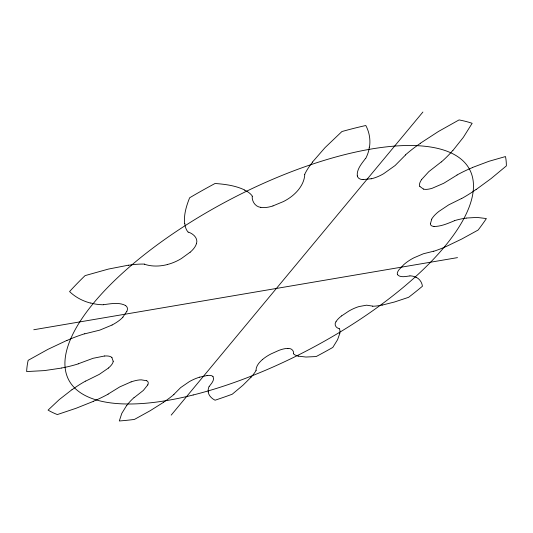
<?xml version="1.0" encoding="UTF-8"?>
<svg xmlns="http://www.w3.org/2000/svg" width="533" height="533" viewBox="0 0 533 533"><rect width="100%" height="100%" fill="white"/><g stroke="black" fill="none" stroke-linecap="round" stroke-linejoin="round"><path stroke-width="0.8" d="M256 370.348C255.993 365.938 259.251 362.38 262.349 359.628M293.523 353.599C294.109 350.388 290.931 348.069 287.947 348.402M430.431 223.707L431.717 219.21M304.776 174.551C304.376 181.813 300.312 188.376 295.175 193.319A22.852 9.96 -28.9 0 1 283.443 201.561L272.996 205.885M369.476 147.148C370.668 139.793 369.329 132.077 365.811 125.508A265.767 100.137 -27.7 0 0 341.913 131.544L325.077 147.588L312.438 162.105M339.861 333.218L337.596 339.654L332.825 347.416A265.767 100.137 -27.7 0 1 316.196 356.544L305.949 357.037L298.154 356.131M196.464 243.708C198.383 238.164 193.126 233.647 188.362 232.102M147.828 384.853L143.324 390.442L134.049 397.705M126.834 311.299L122.823 317.188M335.95 321.785C333.871 324.497 335.963 328.055 339.068 328.561M421.523 179.634L428.799 171.653L441.204 161.959M126.594 405.6L121.771 413.435L119.319 420.97A265.767 100.137 -27.7 0 0 134.436 419.424L150.159 410.73L163.511 402.328M365.605 158.328C361.834 163.478 356.597 169.134 357.277 175.97M173.845 394.453L180.634 387.624L189.308 381.648A17.283 5.63 -25.7 0 1 199.748 377.131M171.2 415.12L422.909 112.03M209.262 386.378C211.208 383.7 214.959 380.109 213.033 376.571M405.546 154.963L395.066 165.563L383.573 173.758A22.046 9.054 -31.2 0 1 371.168 178.808M453.043 150.313L463.35 137.341L472.151 123.303A265.767 100.137 -27.7 0 0 459.053 119.925L438.459 131.471L420.304 143.277M251.09 377.177L242.948 385.259L232.241 394.213A265.767 100.137 -27.7 0 1 215.066 400.216C211.821 398.571 208.729 395.759 208.203 391.982M108.499 368.023L99.305 374.359L85.653 381.115M190.121 252.209L181.353 258.572A22.906 9.894 -25.8 0 1 167.309 264.528M341.666 315.869L348.682 311.172A16.849 5.377 -28.6 0 1 359.015 306.562L366.571 305.182L372.754 306.129M71.888 389.736L59.276 399.577L48.083 410.117A265.767 100.137 -27.7 0 0 57.357 414.561L76.206 408.231L93.275 401.402M108.059 394.114L119.772 386.898L131.118 381.868M457.061 175.051L443.736 183.272L432.223 188.256A20.554 7.728 -31.7 0 1 423.322 189.068M476.116 189.535L491.093 178.568L506.35 165.91A265.767 100.137 -27.7 0 0 505.491 156.555L488.908 161.299L472.538 167.469M112.097 325.017L99.798 330.12L84.747 333.838M461.678 198.436L448.693 204.872L438.806 211.481A19.055 6.629 -31.2 0 0 431.637 219.236M454.402 220.769C447.893 223.414 441.171 226.492 434.009 226.472M66.978 340.36L47.857 349.388L28.156 360.328A265.767 100.137 -27.7 0 0 26.65 371.574L44.399 370.602L61.681 368.05M78.238 363.799L93.048 358.303L104.715 355.964M199.735 377.164L207.044 375.552M167.282 264.581C159.853 266.48 151.838 266.713 144.51 264.248M382.194 305.096L394.373 302.038L408.618 297.314A265.767 100.137 -27.7 0 0 422.436 286.248C422.003 282.55 419.777 279.059 416.386 277.413M371.195 178.755L363.1 179.568M409.85 275.941C405.906 276.314 400.556 278.026 397.491 274.695M33.772 329.747L457.494 257.626M433.749 251.183L423.389 253.768L413.761 257.879A17.656 5.803 -30 0 0 403.821 264.601L399.017 269.718A17.496 5.743 -30 0 0 397.545 274.662M103.728 304.636C110.904 303.79 118.966 301.998 125.675 305.576M128.446 265.168L108.326 269.098L85.067 275.621A265.767 100.137 -27.7 0 0 69.57 291.571C75.38 297.214 82.782 301.092 90.603 303.097M466.288 218.05L477.002 217.417L486.376 218.563A265.767 100.137 -27.7 0 1 478.108 230.049L461.745 239.031L446.794 246.213A57.271 19.488 -31.1 0 1 433.682 251.29M260.784 207.37C255.394 206.804 251.889 201.521 252.196 196.351M146.475 380.702L141.292 379.849A18.555 6.356 -24.5 0 0 131.118 381.895M423.382 189.022L419.944 186.523M244.767 190.048C235.539 185.577 225.173 184.231 215.059 183.485A265.767 100.137 -27.7 0 0 189.635 197.776C186.37 205.971 183.625 214.826 184.671 223.74M111.903 357.596L113.163 361.227M67.018 340.44A64.113 24.158 -23.4 0 1 84.767 333.731M122.896 317.182A21.906 8.821 -24 0 1 112.07 324.99M125.601 305.616A21.786 8.801 -24 0 1 126.907 311.279M103.589 304.776A70.842 30.601 -25 0 1 90.77 302.977M128.373 265.301A69.09 28.635 -24 0 1 144.656 264.101M196.391 243.728A22.759 9.847 -25.9 0 1 190.174 252.216M188.142 232.228A71.908 31.96 -28.2 0 1 184.884 223.66M244.587 190.181A71.715 31.707 -26.4 0 1 252.415 196.224M272.976 205.945A23.026 10.047 -28.8 0 1 260.85 207.317M304.556 174.611A69.956 29.568 -31 0 1 312.611 162.099M369.276 147.235A71.362 31.247 -29.7 0 1 365.818 158.274M363.033 179.628A22.246 9.161 -31.1 0 1 357.357 175.93M405.42 154.93A65.406 25.204 -32 0 1 420.37 143.337M452.903 150.326A68.077 27.609 -31.7 0 1 441.331 161.979M419.857 186.577A20.754 7.828 -31.7 0 1 421.596 179.621M457.048 174.964A59.763 21.053 -31.6 0 1 472.498 167.569M476.056 189.495A62.774 23.139 -32 0 1 461.698 198.516M434.055 226.425A18.868 6.549 -31.1 0 1 430.364 223.74M454.482 220.655A54.826 18.082 -30.4 0 1 466.182 218.157M409.984 275.827A51.728 16.436 -29 0 1 416.253 277.506M382.274 305.009A53.107 17.149 -29.8 0 1 372.627 306.235M336.003 321.765A16.716 5.33 -28.6 0 1 341.633 315.869M339.228 328.475A50.895 16.017 -27.5 0 1 339.714 333.278M298.28 356.044A51.041 16.09 -28.3 0 1 293.363 353.685M287.893 348.442A16.756 5.323 -27.2 0 0 278.966 350.354L271.11 353.879A16.643 5.29 -27.1 0 0 262.389 359.622M256.16 370.295A52.421 16.79 -26 0 1 250.963 377.204M208.356 391.908A51.321 16.23 -26.8 0 1 209.096 386.438M207.09 375.505A17.376 5.65 -25.7 0 1 212.973 376.604M173.978 394.447A56.138 18.822 -24.6 0 1 163.431 402.315M126.747 405.56A53.913 17.582 -25.3 0 1 133.903 397.718M146.548 380.662A18.642 6.369 -24.5 0 1 147.754 384.873M108.132 394.16A61.435 22.179 -23.6 0 1 93.255 401.342M72.008 389.75A58.49 20.241 -24 0 1 85.573 381.068M113.249 361.194A20.301 7.482 -23.7 0 1 108.439 368.023M104.675 356.004A20.214 7.469 -23.7 0 1 111.97 357.563M78.211 363.899A66.958 26.557 -23.5 0 1 61.755 367.95M193.193 394.973A226.378 84.76 -27.7 0 0 471.405 173.538A226.378 84.76 -27.7 0 0 143.011 255.72A226.378 84.76 -27.7 0 0 193.193 394.973"/></g></svg>
